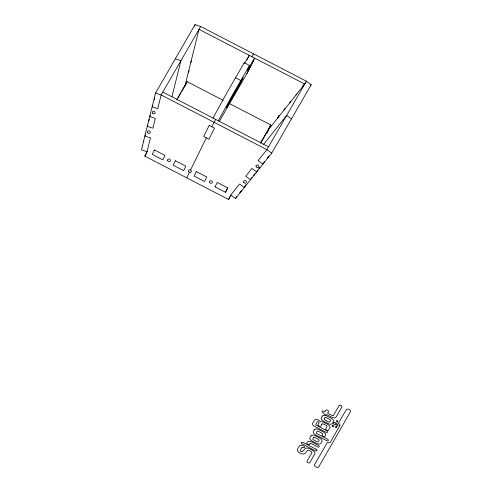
<?xml version="1.0" encoding="UTF-8"?>
<svg xmlns="http://www.w3.org/2000/svg" width="492" height="492" viewBox="0 0 492 492"><rect width="100%" height="100%" fill="white"/><g stroke="black" fill="none" stroke-linecap="round" stroke-linejoin="round"><path stroke-width="0.74" d="M246.855 73.665L254.53 58.068L247.415 70.301L249.567 65.436L244.278 62.699L244.075 63.284M148.842 120.989L148.812 121.352M154.26 99.2L154.273 99.851M245.969 184.648L244.321 187.501L239.512 184.014L230.754 195.017L235.563 198.504L271.695 153.123L311.202 84.692L306.393 81.205L200.668 26.494L195.072 24.6L155.558 93.031L141.432 149.796L147.022 151.69L150.447 137.932L144.857 136.032L145.515 134.894M171.917 96.832L180.908 60.713L175.318 58.819M194.709 26.045L195.072 24.6M149.002 120.362L149.377 119.292M143.646 141.862L143.892 141.13M154.47 98.498L154.728 97.791M230.834 195.349L228.565 199.469L144.833 156.142L147.022 151.69M147.415 151.382L144.833 156.142M223.067 100.27L187.095 81.654L184.906 86.112L199.02 29.348L304.745 84.052L306.393 81.205L266.879 149.636L258.122 160.638L262.937 164.125L264.253 161.843M186.696 177.809L189.438 172.237M190.533 170.011L206.345 137.883M211.824 126.739L215.662 119.433M247.045 59.79L249.241 55.332L244.85 62.939M248.497 70.817L253.983 59.673L252.334 62.527M215.059 186.892L217.236 182.427L227.716 187.852L225.52 192.304L215.047 186.886M225.508 192.298L227.704 187.846M228.565 199.469L230.754 195.017M266.738 133.252L270.815 124.974L229.61 103.652M152.797 105.651L152.133 106.795L157.729 108.689L161.155 94.931L200.668 26.494M150.368 115.399L149.709 116.543L155.306 118.437L152.877 128.184L147.28 126.284L147.938 125.146M190.742 62.601L191.732 60.891M188.313 72.349L189.303 70.639M176.53 99.95L187.095 81.654M178.11 97.871L179.316 95.755M179.623 95.257L180.835 93.123M181.505 91.992L182.735 89.833M183.018 89.378L185.878 84.396M213.024 118.062L227.286 92.041L244.278 62.699M251.886 56.703L253.528 53.849M218.307 120.798L232.575 94.778L249.567 65.436M219.248 121.481L248.171 71.383M260.625 142.619L270.815 124.974M260.698 143.154L269.61 127.723M277.377 118.431L279.025 115.583L278.103 116.739M283.583 110.639L284.899 108.357M289.782 102.846L290.772 101.137M235.563 198.504L236.707 196.529M295.987 95.054L296.645 93.91M251.843 177.428L250.526 179.709L245.717 176.222L251.922 168.43L256.732 171.917L257.716 170.207M241.412 190.822L241.646 190.373L241.363 190.638M255.096 173.633L255.33 173.19L255.053 173.448M253.989 174.875L253.577 175.589L254.481 174.519M267.673 157.686L267.297 158.393L268.171 157.329M240.508 191.763L239.887 192.778L241.234 191.087M268.392 157.016L268.878 156.093M254.192 174.574L254.419 174.26M267.882 157.385L268.103 157.071M268.331 156.763L268.737 156.259M270.268 126.579L271.19 125.423M302.703 85.836L303.625 84.679M268.62 129.433L304.745 84.052M263.343 144.679L286.639 115.417L291.448 118.91M310.28 85.848L311.202 84.692M258.853 168.467L259.807 167.268M155.558 93.031L161.155 94.931L266.879 149.636L271.695 153.123M235.514 77.785L240.803 80.522M162.803 92.078L268.527 146.788M226.498 107.742L240.262 83.609A17.331 0.529 -62.6 0 0 242.495 79.071L243.06 77.693L229.284 101.949A17.331 0.529 -62.6 0 0 227.052 106.481L226.498 107.742M336.915 426.379L336.651 427.702L335.372 427.487L335.359 426.792L336.915 426.379M337.752 421.22L337.291 422.474L336.239 420.888L336.965 420.488L337.752 421.22M154.463 149.943L152.268 154.402L162.735 159.814L164.925 155.361L154.463 149.943M175.392 160.773L173.196 165.232L183.664 170.644L185.859 166.191L175.392 160.773M209.18 125.374L203.7 136.512L208.989 139.248L214.469 128.105L209.18 125.374M196.308 171.597L194.131 176.062L204.592 181.474L206.775 177.015L196.308 171.597M332.284 425.715L331.989 426.293L333.299 426.755L334.179 425.734L332.284 425.715M309.942 443.784L309.634 444.325A1.55 0.855 26.2 0 1 307.832 444.35A1.55 0.855 26.2 0 1 306.885 442.898L307.383 442.025A3.776 2.085 26.2 0 1 311.787 441.97L318.226 445.297A1.55 0.855 26.2 0 1 319.173 446.754A1.55 0.855 26.2 0 1 317.371 446.779L311.528 443.759A1.365 0.75 26.2 0 0 309.942 443.784M321.873 424.209L320.827 426.035A1.55 0.855 26.2 0 1 319.025 426.066A1.55 0.855 26.2 0 1 318.078 424.614L319.056 422.911A1.267 0.701 26.2 0 0 318.459 421.73L317.156 421.749L315.698 424.842L326.663 430.691A1.55 0.855 26.2 0 1 327.604 432.142A1.55 0.855 26.2 0 1 325.802 432.173L314.572 426.361A3.167 1.747 26.2 0 1 312.641 423.384L314.363 420.383A4.059 2.245 26.2 0 1 318.687 420.094L320.778 421.693A3.77 2.079 26.2 0 1 323.736 422.333L327.555 424.313A3.77 2.085 26.2 0 1 329.861 427.849L328.551 430.119A1.55 0.855 26.2 0 1 326.749 430.149A1.55 0.855 26.2 0 1 325.802 428.698L326.965 426.693A1.353 0.75 26.2 0 0 326.134 425.42L323.595 424.11A1.519 0.836 26.2 0 0 321.873 424.209M301.817 447.702L300.305 450.334A1.378 0.756 26.2 0 0 300.999 451.613L302.463 451.724L305.071 448.686A3.77 2.085 26.2 0 1 309.388 448.722L312.525 450.346A3.77 2.085 26.2 0 1 314.831 453.888L309.739 462.701A1.55 0.855 26.2 0 1 307.918 462.658A1.55 0.855 26.2 0 1 307.014 461.232L311.848 452.861A1.562 0.861 26.2 0 0 310.993 451.496L309.081 450.524A1.568 0.867 26.2 0 0 307.359 450.537L305.034 453.353A4.164 2.3 26.2 0 1 300.323 453.286L299.819 453.027A4.09 2.257 26.2 0 1 297.469 449.19L299.29 446.084A3.567 1.968 26.2 0 1 303.177 445.752L303.982 446.219A1.501 0.83 26.2 0 1 304.487 447.4A1.501 0.83 26.2 0 1 303.078 447.542L301.817 447.702M339.197 405.482L333.508 415.353A1.353 0.75 26.2 0 1 331.934 415.377L327.641 413.157L328.496 411.675A1.55 0.855 26.2 0 0 327.549 410.223A1.55 0.855 26.2 0 0 325.747 410.248L324.892 411.73L323.945 411.244A1.55 0.855 26.2 0 0 322.149 411.275A1.55 0.855 26.2 0 0 323.09 412.726L324.037 413.212A1.568 0.867 26.2 0 0 325.003 414.682A1.568 0.867 26.2 0 0 326.823 414.645L331.682 417.167A3.77 2.085 26.2 0 0 336.073 417.093L341.946 406.896A1.55 0.855 26.2 0 0 340.993 405.445A1.55 0.855 26.2 0 0 339.197 405.482M339.904 425.531L330.261 442.283A2.737 1.513 26.2 0 1 327.358 442.449L314.443 464.817A2.239 1.236 26.2 0 0 315.956 466.896A2.177 1.205 26.2 0 0 318.601 467.068L350.476 411.761A2.448 1.353 26.2 0 0 348.982 409.479A2.355 1.298 26.2 0 0 346.319 409.608L338.373 423.292A2.583 1.427 26.2 0 1 339.904 425.531M310.95 435.881L309.948 437.616A3.77 2.085 26.2 0 0 312.254 441.158L316.547 443.378A3.77 2.085 26.2 0 0 320.938 443.304L321.94 441.57A3.77 2.085 26.2 0 0 319.634 438.028L315.341 435.807A3.77 2.085 26.2 0 0 310.95 435.881M314.505 429.725L313.502 431.459A3.77 2.085 26.2 0 0 315.809 434.996L326.54 440.555A1.55 0.855 26.2 0 0 328.342 440.524A1.55 0.855 26.2 0 0 327.401 439.073L317.266 433.827A1.353 0.75 26.2 0 1 316.436 432.554L317.069 431.472A1.353 0.75 26.2 0 1 318.644 431.441L321.737 433.04A1.353 0.75 26.2 0 1 322.561 434.313L322.248 434.854A1.55 0.855 26.2 0 0 323.195 436.312A1.55 0.855 26.2 0 0 324.997 436.281L325.495 435.408A3.77 2.085 26.2 0 0 323.189 431.871L318.896 429.651A3.77 2.085 26.2 0 0 314.505 429.725M322.408 416.041L321.405 417.776A3.77 2.085 26.2 0 0 323.711 421.312L328.004 423.538A3.77 2.085 26.2 0 0 332.395 423.464L333.398 421.724A3.77 2.085 26.2 0 0 331.091 418.188L326.799 415.968A3.77 2.085 26.2 0 0 322.408 416.041M313.509 437.628L312.881 438.716A1.353 0.75 26.2 0 0 313.712 439.983L316.799 441.588A1.353 0.75 26.2 0 0 318.379 441.558L319.007 440.469A1.353 0.75 26.2 0 0 318.176 439.202L315.089 437.603A1.353 0.75 26.2 0 0 313.509 437.628M324.966 417.788L324.339 418.877A1.353 0.75 26.2 0 0 325.169 420.143L328.256 421.742A1.353 0.75 26.2 0 0 329.837 421.718L330.464 420.629A1.353 0.75 26.2 0 0 329.634 419.356L326.54 417.757A1.353 0.75 26.2 0 0 324.966 417.788M333.896 422.505L333.435 423.895L333.982 424.362L335.157 424.344L335.618 422.954L335.064 422.487L333.896 422.505M336.35 423.741L335.79 424.707L337.075 425.371L338.244 425.352L337.629 424.405L336.35 423.741M316.005 449.153L303.121 442.486A1.55 0.855 26.2 0 0 301.319 442.517A1.55 0.855 26.2 0 0 302.266 443.969L315.144 450.635A1.55 0.855 26.2 0 0 316.946 450.604A1.55 0.855 26.2 0 0 316.005 449.153M188.664 171.425A1.488 1.242 30 0 0 191.124 172.071A1.488 1.242 30 0 0 190.176 169.869A1.488 1.242 30 0 0 188.664 171.425M147.661 132.637A1.488 1.242 30 0 0 150.14 132.883A1.488 1.242 30 0 0 148.799 130.81A1.488 1.242 30 0 0 147.661 132.637M152.514 113.142A1.488 1.242 30 0 0 154.992 113.388A1.488 1.242 30 0 0 153.652 111.315A1.488 1.242 30 0 0 152.514 113.142M167.686 160.57A1.488 1.242 30 0 0 170.14 161.216A1.488 1.242 30 0 0 169.193 159.014A1.488 1.242 30 0 0 167.686 160.57M243.743 182.274A1.488 1.242 30 0 0 246.221 182.735A1.488 1.242 30 0 0 245.09 180.582A1.488 1.242 30 0 0 243.743 182.274M256.154 166.683A1.488 1.242 30 0 0 258.632 167.151A1.488 1.242 30 0 0 257.494 164.998A1.488 1.242 30 0 0 256.154 166.683M209.641 182.28A1.488 1.242 30 0 0 212.101 182.926A1.488 1.242 30 0 0 211.154 180.724A1.488 1.242 30 0 0 209.641 182.28"/></g></svg>
